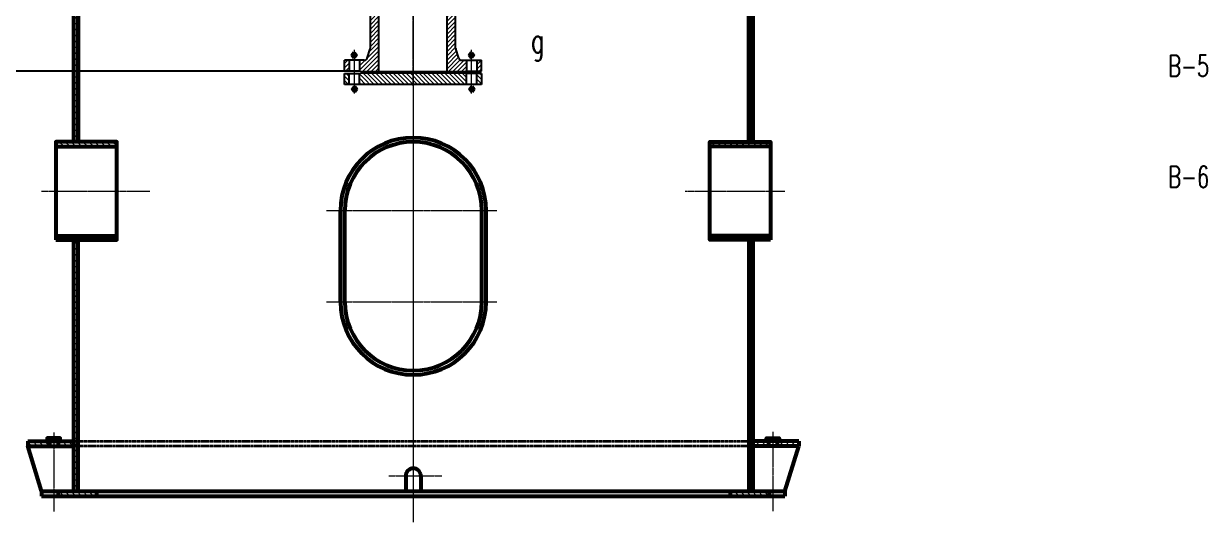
# Model space of a CAD drawing. Header units: millimetres. Extents: x -10 to 21015, y -2 to 14848.
# Drawn here: x 3197 to 8054, y 3260 to 5305 of the extents above; entities that cross this region are included whole.
import ezdxf

# ---------------------------------------------------------------- set-up
doc = ezdxf.new("R2010")
doc.units = ezdxf.units.MM
doc.header["$LTSCALE"] = 5
doc.linetypes.add('CENTER', pattern=[2, 1.25, -0.25, 0.25, -0.25])
doc.linetypes.add('HIDDEN', pattern=[0.375, 0.25, -0.125])
for name, color, linetype, lineweight in [('中心线', 4, 'CENTER', 18), ('实线', 7, 'Continuous', 53), ('文字', 3, 'Continuous', 30), ('细线', 1, 'Continuous', 18), ('虚线', 2, 'HIDDEN', 35)]:
    doc.layers.add(name, color=color, linetype=linetype, lineweight=lineweight)
doc.styles.get("Standard").update_dxf_attribs({"font": 'txt.shx', "width": 0.67, "bigfont": 'hztxt.shx'})
doc.dimstyles.get("Standard").update_dxf_attribs({"dimtxt": 0.18, "dimasz": 0.18, "dimexe": 0.18, "dimexo": 0.0625, "dimgap": 0.09, "dimtad": 0, "dimtih": 1, "dimtoh": 1, "dimdec": 4, "dimzin": 0, "dimdsep": 46, "dimtxsty": 'Standard', "dimcen": 0.09, "dimadec": 0, "dimazin": 0, "dimtfac": 1, "dimtdec": 4, "dimtofl": 0, "dimtmove": 0, "dimatfit": 3, "dimfxl": 0, "dimtolj": 1, "dimtzin": 0, "dimarcsym": 0})
pattern_1 = [(315, (-1116.198, 7166.426), (-8.838835, -8.838835), [])]
pattern_2 = [(45, (-5396.823, 2087.747), (-12.153398, 12.153398), [])]
pattern_3 = [(135, (-5396.823, 2087.747), (-12.153398, -12.153398), [])]

# ---------------------------------------------------------------- blocks, each defined once
blk = doc.blocks.new('*D50')
at = {"layer": 'DEFPOINTS', "color": 0}
for p in [(4795.7, 13310.2), (2593.7, 8241.9), (4344, 7523.5), (4795.7, 5617.7), (4795.7, 3260.2)]:
    blk.add_point(p, dxfattribs=at)
at = {"layer": '实线', "color": 1, "lineweight": -2}
blk.add_arc((4795.7, 5617.7), 1958.7, 91.4627, 128.5373, dxfattribs=at)
at = {"layer": '实线', "color": 1}
for points in [[(4745.6, 7584), (4745.8, 7567.4), (4795.7, 7576.3)], [(3580.7, 7143.3), (3570.1, 7156.2), (3536.7, 7118.1)]]:
    blk.add_solid(points, dxfattribs=at)
at = {"layer": '实线', "color": 3, "insert": (4107, 7509.9), "char_height": 70, "attachment_point": 5, "rotation": 20}
blk.add_mtext('\\A1;40°', dxfattribs=at)
blk = doc.blocks.new('*D53')
at = {"layer": 'DEFPOINTS', "color": 0}
for p in [(2801.1, 6180.2), (3461.9, 6180.2), (4513.2, 5110.2)]:
    blk.add_point(p, dxfattribs=at)
at = {"layer": '细线', "color": 1, "lineweight": -2}
for p, q in [((3461.9, 6180.2), (2761.1, 6180.2)), ((2801.1, 5160.2), (2801.1, 6130.2)), ((4513.2, 5110.2), (2761.1, 5110.2))]:
    blk.add_line(p, q, dxfattribs=at)
at = {"layer": '细线', "color": 1}
for points in [[(2792.8, 6130.2), (2809.5, 6130.2), (2801.1, 6180.2)], [(2792.8, 5160.2), (2809.5, 5160.2), (2801.1, 5110.2)]]:
    blk.add_solid(points, dxfattribs=at)
at = {"layer": '细线', "color": 3, "insert": (2746.1, 5645.2), "char_height": 70, "attachment_point": 5, "rotation": 90}
blk.add_mtext('\\A1;850', dxfattribs=at)

msp = doc.modelspace()

# ---------------------------------------------------------------- hatches: boundary and pattern name
at = {"layer": '细线'}
h = msp.add_hatch(dxfattribs=at)
h.set_pattern_fill('ANSI31', color=256, scale=137.5, style=0)
h.set_pattern_definition(pattern_2)
edge = h.paths.add_edge_path()
edge.add_line((3401.92724, 4820.87151), (3419.42724, 4820.87151))
edge.add_line((3419.42724, 4820.87151), (3419.42724, 6001.39065))
edge.add_spline(control_points=[(3419.42724, 6001.39065), (3418.46998, 6004.33853), (3417.54885, 6007.29057), (3416.66401, 6010.24651)], knot_values=[3.2901598918, 3.2901598918, 3.2901598918, 3.2901598918, 3.3025471686, 3.3025471686, 3.3025471686, 3.3025471686], degree=3, periodic=0)
edge.add_line((3416.66401, 6010.24651), (3401.92724, 6010.24651))
edge.add_line((3401.92724, 6010.24651), (3401.92724, 4820.87151))
h = msp.add_hatch(dxfattribs=at)
h.set_pattern_fill('ANSI31', color=256, scale=137.5, style=0)
h.set_pattern_definition(pattern_2)
h.paths.add_polyline_path([(6189.42724, 5785.24651), (6171.92724, 5785.24651), (6171.92724, 4820.87151), (6189.42724, 4820.87151)])
h = msp.add_hatch(dxfattribs=at)
h.set_pattern_fill('ANSI31', color=256, scale=100, angle=90, style=0)
h.set_pattern_definition([(225, (-1116.198, 7166.426), (-8.838835, 8.838835), [])])
h.paths.add_polyline_path([(4986.92724, 5107.67563), (4934.42724, 5107.67563), (4934.42724, 5438.92381, 0.008002391), (4969.42724, 5443.92563), (4969.42724, 5205.4813, 0.0813811109), (4970.08084, 5201.4922), (4982.81132, 5163.68654, 0.1458291798), (4986.92724, 5157.85271)])
h.paths.add_polyline_path([(5014.42724, 5110.17563), (5010.05224, 5110.17563), (5010.05224, 5107.67563), (4986.92724, 5107.67563), (4986.92724, 5157.85271, 0.1682496576), (4994.65772, 5155.17563), (5014.42724, 5155.17563)])
h.paths.add_polyline_path([(5075.67724, 5110.17563), (5055.67724, 5110.17563), (5055.67724, 5155.17563), (5075.67724, 5155.17563)])
h.paths.add_polyline_path([(4654.42724, 5107.67563), (4601.92724, 5107.67563), (4601.92724, 5157.85271, 0.1458291798), (4606.04316, 5163.68654), (4618.77364, 5201.4922, 0.0813811109), (4619.42724, 5205.4813), (4619.42724, 5443.92563), (4621.92724, 5443.92563, 0.0074319427), (4654.42724, 5439.24325)])
h.paths.add_polyline_path([(4601.92724, 5107.67563), (4578.80224, 5107.67563), (4578.80224, 5110.17563), (4574.42724, 5110.17563), (4574.42724, 5155.17563), (4594.19676, 5155.17563, 0.1682496576), (4601.92724, 5157.85271)])
h.paths.add_polyline_path([(4533.17724, 5110.17563), (4513.17724, 5110.17563), (4513.17724, 5155.17563), (4533.17724, 5155.17563)])
h = msp.add_hatch(dxfattribs=at)
h.set_pattern_fill('ANSI31', color=256, scale=100, style=0)
h.set_pattern_definition(pattern_1)
h.paths.add_polyline_path([(4533.17724, 5056.42563), (4513.17724, 5056.42563), (4513.17724, 5101.42563), (4533.17724, 5101.42563)])
h.paths.add_polyline_path([(4794.42724, 5056.42563), (4601.92724, 5056.42563), (4601.92724, 5103.92563), (4794.42724, 5103.92563)])
h.paths.add_polyline_path([(4986.92724, 5056.42563), (4794.42724, 5056.42563), (4794.42724, 5103.92563), (4986.92724, 5103.92563)])
h.paths.add_polyline_path([(5014.42724, 5056.42563), (4986.92724, 5056.42563), (4986.92724, 5103.92563), (5010.05224, 5103.92563), (5010.05224, 5101.42563), (5014.42724, 5101.42563)])
h.paths.add_polyline_path([(5075.67724, 5056.42563), (5055.67724, 5056.42563), (5055.67724, 5101.42563), (5075.67724, 5101.42563)])
h = msp.add_hatch(dxfattribs=at)
h.set_pattern_fill('ANSI31', color=256, scale=100, style=0)
h.set_pattern_definition(pattern_1)
h.paths.add_polyline_path([(4601.92724, 5056.42563), (4574.42724, 5056.42563), (4574.42724, 5101.42563), (4578.80224, 5101.42563), (4578.80224, 5103.92563), (4601.92724, 5103.92563)])
h = msp.add_hatch(dxfattribs=at)
h.set_pattern_fill('ANSI31', color=256, scale=137.5, angle=90, style=0)
h.set_pattern_definition(pattern_3)
h.paths.add_polyline_path([(3329.42724, 4434.62151), (3578.80224, 4434.62151), (3578.80224, 4820.87151), (3329.42724, 4820.87151)])
h.paths.add_polyline_path([(3329.42724, 4800.87151), (3329.42724, 4418.99651), (3578.80224, 4418.99651), (3578.80224, 4800.87151)])
h.paths.add_polyline_path([(6012.55224, 4800.87151), (6012.55224, 4418.99651), (6261.92724, 4418.99651), (6261.92724, 4800.87151)])
h.paths.add_polyline_path([(6261.92724, 4820.87151), (6012.55224, 4820.87151), (6012.55224, 4434.62151), (6261.92724, 4434.62151)])
h = msp.add_hatch(dxfattribs=at)
h.set_pattern_fill('ANSI31', color=256, scale=137.5, style=0)
h.set_pattern_definition(pattern_2)
h.paths.add_polyline_path([(3419.42724, 4418.99651), (3401.92724, 4418.99651), (3401.92724, 3592.74651), (3419.42724, 3592.74651)])
h.paths.add_polyline_path([(6189.42724, 4418.99651), (6171.92724, 4418.99651), (6171.92724, 3592.74651), (6189.42724, 3592.74651)])
h.paths.add_polyline_path([(6189.42724, 3572.74651), (6171.92724, 3572.74651), (6171.92724, 3387.74651), (6189.42724, 3387.74651)])
h.paths.add_polyline_path([(6189.42724, 3592.74651), (6171.92724, 3592.74651), (6171.92724, 3572.74651), (6189.42724, 3572.74651)])
h.paths.add_polyline_path([(3419.42724, 3572.74651), (3401.92724, 3572.74651), (3401.92724, 3387.74651), (3419.42724, 3387.74651)])
h.paths.add_polyline_path([(3419.42724, 3592.74651), (3401.92724, 3592.74651), (3401.92724, 3572.74651), (3419.42724, 3572.74651)])
h = msp.add_hatch(dxfattribs=at)
h.set_pattern_fill('ANSI31', color=256, scale=137.5, angle=90, style=0)
h.set_pattern_definition(pattern_3)
h.paths.add_polyline_path([(6253.17724, 3592.74651), (6189.42724, 3592.74651), (6189.42724, 3572.74651), (6253.17724, 3572.74651)])
h.paths.add_polyline_path([(6376.92724, 3592.74651), (6288.17724, 3592.74651), (6288.17724, 3572.74651), (6376.92724, 3572.74651)])
h.paths.add_polyline_path([(3401.92724, 3592.74651), (3338.17724, 3592.74651), (3338.17724, 3572.74651), (3401.92724, 3572.74651)])
h.paths.add_polyline_path([(3303.17724, 3592.74651), (3293.80224, 3592.74651), (3214.42724, 3592.74651), (3214.42724, 3572.74651), (3303.17724, 3572.74651)])
h = msp.add_hatch(dxfattribs=at)
h.set_pattern_fill('ANSI31', color=256, scale=137.5, angle=90, style=0)
h.set_pattern_definition(pattern_3)
h.paths.add_polyline_path([(3338.17724, 3387.74651), (3338.17724, 3367.74651), (3495.67724, 3367.74651), (3495.67724, 3387.74651)])
h = msp.add_hatch(dxfattribs=at)
h.set_pattern_fill('ANSI31', color=256, scale=137.5, angle=90, style=0)
h.set_pattern_definition(pattern_3)
h.paths.add_polyline_path([(6256.30224, 3387.74651), (6095.67724, 3387.74651), (6095.67724, 3367.74651), (6256.30224, 3367.74651)])

# ---------------------------------------------------------------- linework, layer by layer
at = {"color": 7}
for p, q in [((4619.42724, 5205.4813), (4619.42724, 5443.92563)), ((4969.42724, 5205.4813), (4969.42724, 5443.92563)), ((4654.42724, 5107.67563), (4654.42724, 5439.24325)), ((4934.42724, 5107.67563), (4934.42724, 5438.92381)), ((4606.04316, 5163.68654), (4618.77364, 5201.4922)), ((4982.81132, 5163.68654), (4970.08084, 5201.4922)), ((4513.17724, 5110.17563), (4513.17724, 5155.17563)), ((4594.19676, 5155.17563), (4513.17724, 5155.17563)), ((4533.17724, 5155.17563), (4533.17724, 5110.17563)), ((4574.42724, 5155.17563), (4574.42724, 5110.17563)), ((4994.65772, 5155.17563), (5075.67724, 5155.17563)), ((5014.42724, 5155.17563), (5014.42724, 5110.17563)), ((5055.67724, 5155.17563), (5055.67724, 5110.17563)), ((5075.67724, 5110.17563), (5075.67724, 5155.17563)), ((4578.80224, 5110.17563), (4513.17724, 5110.17563)), ((4513.17724, 5056.42563), (4513.17724, 5101.42563)), ((4513.17724, 5101.42563), (4578.80224, 5101.42563)), ((4533.17724, 5056.42563), (4533.17724, 5101.42563)), ((4574.42724, 5056.42563), (4574.42724, 5101.42563)), ((4578.80224, 5107.67563), (4578.80224, 5110.17563)), ((5010.05224, 5107.67563), (4578.80224, 5107.67563)), ((4578.80224, 5103.92563), (5010.05224, 5103.92563)), ((4578.80224, 5101.42563), (4578.80224, 5103.92563)), ((5010.05224, 5110.17563), (5075.67724, 5110.17563)), ((5010.05224, 5107.67563), (5010.05224, 5110.17563)), ((5010.05224, 5101.42563), (5010.05224, 5103.92563)), ((5075.67724, 5101.42563), (5010.05224, 5101.42563)), ((5014.42724, 5056.42563), (5014.42724, 5101.42563)), ((5055.67724, 5056.42563), (5055.67724, 5101.42563)), ((5075.67724, 5101.42563), (5075.67724, 5056.42563)), ((5075.67724, 5056.42563), (4513.17724, 5056.42563))]:
    msp.add_line(p, q, dxfattribs=at)
for centre, start, end in [((4606.92724, 5205.4813), 341.38983527, 0), ((4981.92724, 5205.4813), 180, 198.61016473), ((4594.19676, 5167.67563), 270, 341.38983527), ((4994.65772, 5167.67563), 198.61016473, 270)]:
    msp.add_arc(centre, 12.5, start, end, dxfattribs=at)
at = {"layer": '中心线'}
for p, q in [((4795.67724, 13310.24651), (4795.67724, 3260.24651)), ((4795.67724, 6248.37151), (4795.67724, 3305.24651)), ((4794.42724, 5050.17563), (4794.42724, 5456.42563)), ((4553.80224, 5018.92563), (4553.80224, 5198.92563)), ((5035.05224, 5018.92563), (5035.05224, 5198.92563)), ((3270.67724, 4617.74651), (3715.05224, 4617.74651)), ((5911.30224, 4617.74651), (6320.67724, 4617.74651)), ((4439.42724, 4538.99651), (5138.80224, 4538.99651)), ((4439.42724, 4163.99651), (5138.80224, 4163.99651)), ((3320.67724, 3628.37151), (3320.67724, 3305.24651)), ((6270.67724, 3631.76346), (6270.67724, 3305.24651)), ((4695.8472, 3450.24651), (4912.55224, 3450.24651))]:
    msp.add_line(p, q, dxfattribs=at)
at = {"layer": '实线'}
for p, q in [((3401.92724, 6065.37556), (3401.92724, 4820.87151)), ((3419.42724, 6010.24651), (3419.42724, 4820.87151)), ((3420.67724, 5989.94903), (3420.67724, 4820.87151)), ((6170.67724, 5989.9499), (6170.67724, 4820.87151)), ((6171.92724, 6010.24651), (6171.92724, 4820.87151)), ((6189.42724, 6010.24651), (6189.42724, 4820.87151)), ((4563.80224, 5168.03548), (4543.80224, 5183.79305)), ((4543.80224, 5168.03548), (4563.80224, 5183.79305)), ((5045.05224, 5168.03548), (5025.05224, 5183.79305)), ((5025.05224, 5168.03548), (5045.05224, 5183.79305)), ((4543.80224, 5044.19078), (4563.80224, 5028.4332)), ((4563.80224, 5044.19078), (4543.80224, 5028.4332)), ((5025.05224, 5044.19078), (5045.05224, 5028.4332)), ((5045.05224, 5044.19078), (5025.05224, 5028.4332)), ((3329.42724, 4800.87151), (3578.80224, 4800.87151)), ((6261.92724, 4800.87151), (6012.55224, 4800.87151)), ((4496.92724, 4163.99651), (4496.92724, 4538.99651)), ((4514.42724, 4163.99651), (4514.42724, 4538.99651)), ((5076.92724, 4163.99651), (5076.92724, 4538.99651)), ((5094.42724, 4163.99651), (5094.42724, 4538.99651)), ((3329.42724, 4434.62151), (3578.80224, 4434.62151)), ((6261.92724, 4434.62151), (6012.55224, 4434.62151)), ((3401.92724, 4418.99651), (3401.92724, 3387.74651)), ((3419.42724, 4418.99651), (3419.42724, 3387.74651)), ((6171.92724, 4418.99651), (6171.92724, 3387.74651)), ((6189.42724, 4418.99651), (6189.42724, 3387.74651)), ((3214.42724, 3592.74651), (3401.92724, 3592.74651)), ((3214.42724, 3592.74651), (3214.42724, 3572.74651)), ((3214.42724, 3572.74651), (3401.92724, 3572.74651)), ((3270.67724, 3387.74651), (3214.42724, 3572.74651)), ((3303.17724, 3592.74651), (3303.17724, 3572.74651)), ((3338.17724, 3592.74651), (3338.17724, 3572.74651)), ((6376.92724, 3592.74651), (6189.42724, 3592.74651)), ((6376.92724, 3572.74651), (6189.42724, 3572.74651)), ((6253.17724, 3592.74651), (6253.17724, 3572.74651)), ((6288.17724, 3592.74651), (6288.17724, 3572.74651)), ((6320.67724, 3387.74651), (6376.92724, 3572.74651)), ((6376.92724, 3592.74651), (6376.92724, 3572.74651)), ((4764.42724, 3450.24651), (4764.42724, 3387.74651)), ((4826.92724, 3450.24651), (4826.92724, 3387.74651)), ((3270.67724, 3387.74651), (3270.67724, 3367.74651)), ((3270.67724, 3387.74651), (6320.67724, 3387.74651)), ((3270.67724, 3367.74651), (6320.67724, 3367.74651)), ((3338.17724, 3387.74651), (3338.17724, 3367.74651)), ((3495.67724, 3387.74651), (3495.67724, 3367.74651)), ((6095.67724, 3387.74651), (6095.67724, 3367.74651)), ((6256.30224, 3387.74651), (6256.30224, 3367.74651)), ((6320.67724, 3387.74651), (6320.67724, 3367.74651))]:
    msp.add_line(p, q, dxfattribs=at)
for points in [[(3329.42724, 4418.99651), (3578.80224, 4418.99651), (3578.80224, 4820.87151), (3329.42724, 4820.87151)], [(6261.92724, 4418.99651), (6012.55224, 4418.99651), (6012.55224, 4820.87151), (6261.92724, 4820.87151)], [(3293.80224, 3592.74651), (3346.30224, 3592.74651), (3346.30224, 3605.24651), (3293.80224, 3605.24651)], [(6297.55224, 3592.74651), (6245.05224, 3592.74651), (6245.05224, 3605.24651), (6297.55224, 3605.24651)]]:
    msp.add_lwpolyline(points, close=True, dxfattribs=at)
for centre, radius, start, end in [((4795.67724, 4538.99651), 298.75, 0, 180), ((4795.67724, 4538.99651), 281.25, 0, 180), ((4795.67724, 4163.99651), 298.75, 180, 0), ((4795.67724, 4163.99651), 281.25, 180, 0), ((4795.67724, 3450.24651), 31.25, 0, 180)]:
    msp.add_arc(centre, radius, start, end, dxfattribs=at)
at = {"layer": '虚线'}
for p, q in [((3401.92724, 3592.74651), (6189.42724, 3592.74651)), ((6189.42724, 3572.74651), (3401.92724, 3572.74651))]:
    msp.add_line(p, q, dxfattribs=at)

# ---------------------------------------------------------------- texts
at = {"layer": '文字', "width": 0.67}
msp.add_text('g', height=100, dxfattribs=at).set_placement((5278.8233, 5185.79802))
at = {"layer": '文字', "color": 7, "width": 0.67}
for s, p in [('B-5', (7892.89932, 5088.19961)), ('B-6', (7892.89932, 4633.68209))]:
    msp.add_text(s, height=87.5, dxfattribs=at).set_placement(p)

# ---------------------------------------------------------------- dimensions: what is measured, and where the dimension line sits
at = {"layer": '实线'}
dim = msp.add_angular_dim_2l(base=(4343.98082, 7523.53198), line1=((4795.67724, 13310.24651), (4795.67724, 3260.24651)), line2=((4795.67724, 5617.67492), (2593.66305, 8241.93324)), dimstyle='Standard', override={"dimscale": 20, "dimtxt": 3.5, "dimasz": 2.5, "dimexe": 2, "dimexo": 0, "dimgap": 1, "dimtad": 1, "dimtih": 0, "dimtoh": 0, "dimzin": 8, "dimclrd": 1, "dimclre": 1, "dimclrt": 3, "dimadec": 3, "dimazin": 2, "dimatfit": 0, "dimtvp": 0.718659}, dxfattribs=at)
dim.commit()
dim.dimension.update_dxf_attribs({"geometry": '*D50', "text_midpoint": (4106.96742, 7509.8896)})
at = {"layer": '细线'}
dim = msp.add_linear_dim(base=(2801.14145, 6180.24651), p1=(4513.17724, 5110.17563), p2=(3461.92724, 6180.24651), angle=90, text='850', dimstyle='Standard', override={"dimscale": 20, "dimtxt": 3.5, "dimasz": 2.5, "dimexe": 2, "dimexo": 0, "dimgap": 1, "dimtad": 1, "dimtih": 0, "dimtoh": 0, "dimzin": 8, "dimclrd": 1, "dimclre": 1, "dimclrt": 3, "dimadec": 3, "dimazin": 2, "dimatfit": 0, "dimtvp": 0.718659}, dxfattribs=at)
dim.commit()
dim.dimension.update_dxf_attribs({"geometry": '*D53', "text_midpoint": (2746.14145, 5645.21107)})

doc.saveas('drawing.dxf')
